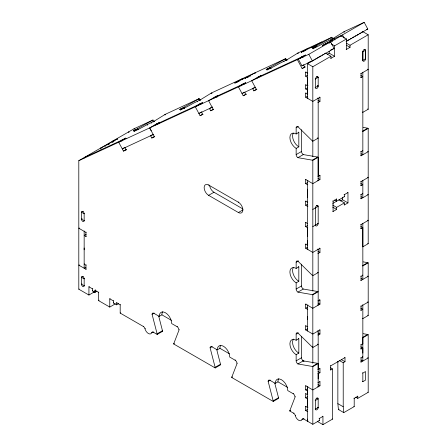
<?xml version="1.0" encoding="UTF-8"?>
<svg xmlns="http://www.w3.org/2000/svg" width="447" height="447" viewBox="0 0 447 447"><rect width="100%" height="100%" fill="white"/><g stroke="black" fill="none" stroke-linecap="round" stroke-linejoin="round"><path stroke-width="0.67" d="M84.159 249.784L84.159 247.99M307.799 89.825L307.463 90.015L305.675 88.987L305.675 84.857L306.011 84.667M307.983 407.178L307.48 407.468L307.48 398.875L305.675 397.836L305.675 393.706L307.463 394.74L307.463 390.957L307.799 390.767M307.463 319.683L307.463 316.459M307.799 244.995L307.463 245.185L307.463 184.678L307.799 184.488M307.463 197.742L307.463 189.148M307.463 184.851L307.463 180.554L307.905 180.297M317.845 102.229L318.18 102.419L319.968 101.391L319.968 97.262L312.822 101.391L305.675 97.262L305.675 93.138L307.463 94.172L307.463 90.015M305.675 84.857L307.463 85.891L307.463 77.297L305.675 76.264L305.675 72.14L306.011 71.945M318.18 378.911L318.18 363.556L312.822 366.652L312.822 424.304L303.692 419.035A2.526 1.458 60 0 0 302.01 419.442A5.051 2.917 60 0 1 298.641 420.247A5.051 2.917 60 0 1 295.271 415.548A2.526 1.458 60 0 0 293.59 413.201L289.818 411.028A2.531 1.458 60 0 1 289.896 410.48L295.26 396.59M317.733 180.297L318.18 180.554L318.18 157.277L312.822 160.372L312.822 291.058M362.841 353.13L362.841 337.776L368.199 334.68L368.199 392.332L357.779 398.35L355.767 397.187M363.199 127.412L367.691 128.194A2.526 1.458 60 0 1 368.199 128.401L368.199 243.71L362.841 246.805L362.841 223.528L362.394 223.271M364.182 49.472A1.894 1.095 -60 0 1 365.517 50.243L365.517 58.836L362.841 60.384L362.841 51.791A1.894 1.095 -60 0 1 364.182 49.472L365.523 50.243L365.523 58.836A1.894 1.095 -60 0 1 364.182 61.161A1.894 1.095 -60 0 1 362.841 60.384L362.394 60.127M216.717 349.593L220.494 364.221A2.526 1.458 60 0 1 220.567 364.858L215.208 367.948L173.766 344.022A2.531 1.464 60 0 1 173.838 343.475L179.202 329.584M274.749 383.096L278.52 397.724A2.526 1.458 60 0 1 278.598 398.361L273.234 401.451L231.792 377.525A2.531 1.458 60 0 1 231.864 376.977L237.234 363.087M138.279 129.759L137.832 128.926A8.845 0.38 -28.3 0 0 136.229 130.39A8.845 0.38 -28.3 0 0 147.124 124.629L154.059 121.238L165.317 114.303L199.217 98.631L200.111 100.296M184.656 108.666L184.058 107.554A8.845 0.38 -28.3 0 0 182.449 109.018A8.845 0.38 -28.3 0 0 193.35 103.257L200.278 99.865L211.537 92.931L285.75 58.618L286.644 60.289M271.189 68.659L270.591 67.547A8.845 0.38 -28.3 0 0 268.982 69.006A8.845 0.38 -28.3 0 0 279.883 63.25L286.812 59.859L298.071 52.919L331.97 37.246L332.87 38.917M331.97 37.246L312.397 48.181L316.811 46.175A8.845 0.38 -28.3 0 0 315.208 47.633A8.845 0.38 -28.3 0 0 326.109 41.878L333.037 38.487L344.296 31.553L364.193 22.35L367.78 29.021L346.045 41.565M153.321 121.992L152.427 120.321L133.418 130.937L137.832 128.926M199.546 100.62L198.647 98.949L179.638 109.565L184.058 107.554M285.75 58.618L266.172 69.553L270.591 67.547M307.905 98.038L307.463 98.295L307.463 63.278L309.805 61.921M307.905 249.057L307.463 249.314L307.463 240.715M307.905 304.921L307.463 305.178L307.463 330.964L307.793 330.769M307.905 386.577L307.463 386.834L307.463 421.214L307.799 421.018M307.916 420.951L307.463 421.214L307.463 419.062M94.283 291.947L88.925 295.042L78.801 289.198L78.801 160.674L134.167 128.702L152.991 120.003L153.885 121.668M107.861 144.845L107.638 144.431L112.404 141.677L117.304 139L117.527 139.419M100.536 149.002L100.536 148.141L108.967 143.817L109.191 144.23M152.958 120.019L152.461 120.299M126.054 138.52L125.83 138.106L121.388 140.364L121.841 141.196M125.83 138.106L118.69 142.23L123.473 151.12L126.462 149.7M199.183 98.647L198.759 98.888M159.691 122.97L159.467 122.551L156.813 123.78L149.667 127.909L154.45 136.799L154.785 136.603M159.467 122.551L157.679 123.584L157.908 124.003M235.083 83.388L234.859 82.969L242.006 78.845L242.302 79.398M234.859 82.969L239.301 80.711L239.525 81.13M202.67 103.101L202.446 102.681L199.792 103.911L198.004 104.939L198.228 105.358M124.953 147.354L122.271 148.901L153.701 134.318M202.446 102.681L195.3 106.811L200.083 115.7L203.072 114.281M125.266 147.476L124.931 147.672L126.127 149.896M245.705 78.476L245.481 78.057L247.269 77.029L247.493 77.443M245.481 78.057L255.282 72.705L255.578 73.263M218.6 95.736L218.376 95.317L215.722 96.546L208.576 100.67L213.359 109.56L213.694 109.37M218.376 95.317L216.588 96.351L217.035 97.183M123.473 151.12L126.149 149.572M152.271 134.838L150.6 135.804L151.796 138.028L154.45 136.799M152.606 134.642L153.276 134.256M245.794 83.159L245.571 82.745L241.129 85.003L241.576 85.835M245.571 82.745L238.424 86.869L243.207 95.759L246.196 94.339M151.796 138.028L154.472 136.48M261.724 75.794L261.501 75.375L258.847 76.605L251.7 80.728L256.483 89.623L256.818 89.428M301.462 52.696L301.239 52.282L308.385 48.153L308.681 48.712M261.501 75.375L259.713 76.409L259.936 76.828M301.239 52.282L305.681 50.019L305.904 50.438M312.084 47.784L311.861 47.371L313.643 46.337L313.872 46.756M311.861 47.371L321.661 42.018L321.957 42.571M199.781 112.962L198.887 113.477L212.61 107.079M200.222 112.705L200.669 112.448M201.116 112.186L201.563 111.929M201.876 112.057L201.541 112.247L202.737 114.471M210.509 107.984L209.503 108.565L210.699 110.789L213.359 109.56M210.844 107.794L211.18 107.598M211.515 107.409L212.185 107.017M305.714 55.456L305.491 55.037L302.837 56.266L301.049 57.294L301.272 57.713M200.083 115.7L202.759 114.153M78.801 160.674L297.333 59.63L302.692 56.54L302.915 56.953M322.611 45.968L322.382 45.549L330.551 41.772L334.138 48.444L312.403 60.993L301.932 65.832L298.345 59.16L305.491 55.037M322.382 45.549L332.048 40.124L332.719 41.375M330.948 41.152L330.724 40.738L334.295 38.677L342.458 34.9L364.193 22.35M210.699 110.789L213.381 109.241M298.345 59.16L308.816 54.322L330.551 41.772M346.129 49.187L346.464 49.382L346.464 38.962L341.106 35.872L329.193 42.744L329.193 43.398M244.241 92.25L242.011 93.54L255.734 87.143M245.001 92.116L244.665 92.311L245.861 94.535M254.639 87.467L252.633 88.629L253.829 90.853L256.483 89.623M243.207 95.759L246.219 94.021M253.829 90.853L256.841 89.109M331.205 43.907L334.557 45.84L346.464 38.962M301.932 65.832L303.273 65.061M303.91 64.882L303.574 65.072L304.77 67.296L305.105 67.106M310.14 61.731L310.475 61.535M359.159 33.43L359.489 33.234M362.171 31.692L362.506 31.497M312 61.027L307.463 63.647L312.822 66.743L330.981 56.255L330.981 58.317L330.646 58.127M313.135 60.373L314.269 59.714M315.409 59.06L321.08 55.786M322.22 55.126L323.354 54.473M324.488 53.819L325.623 53.159L330.981 56.255M346.95 40.85L349.219 39.537M350.353 38.883L351.487 38.23M352.622 37.57L353.761 36.917M354.896 36.263L356.03 35.609M357.164 34.95L358.298 34.296M359.433 33.642L360.567 32.983M361.707 32.329L362.841 31.676L368.199 34.771L368.199 109.252L362.841 112.348A2.531 1.458 60 0 1 362.361 111.99M297.333 59.63L302.116 68.525L305.128 66.782M327.187 54.322L329.193 53.159L334.557 56.255L334.557 45.84M346.352 43.13L350.035 45.253L368.199 34.771M330.981 58.317L334.557 56.255M346.464 49.382L350.035 47.315L350.035 45.253M307.799 72.978L307.463 73.168L305.675 72.14M305.675 76.264L307.687 75.102M83.265 211.219L81.477 212.247L81.477 219.125A1.894 1.095 60 0 0 82.818 221.444A1.894 1.095 60 0 0 84.159 220.673L84.606 220.41M318.18 77.297L315.498 78.845L315.498 87.718A1.894 1.095 -60 0 0 316.839 88.489A1.894 1.095 -60 0 0 318.18 86.17L318.18 77.297L317.286 76.778M362.841 60.384L362.841 51.791L365.523 50.243M84.494 213.599L84.159 213.795L81.477 212.247A1.894 1.095 60 0 1 82.818 211.476A1.894 1.095 60 0 1 84.159 213.795L84.159 220.673L81.477 219.125L82.147 218.734M307.463 85.891L307.966 85.6M305.675 88.987L307.687 87.824M305.675 93.138L306.011 92.942M307.463 94.172L307.799 93.976M79.248 227.976L78.801 228.233L85.947 232.362L86.282 232.166M305.675 97.262L307.687 96.105M84.606 231.071L84.159 231.328L84.159 268.234L85.947 267.205M360.718 73.347L361.053 73.543L368.199 69.419L367.752 69.156M86.17 234.295L84.159 235.452L85.947 236.485L86.282 236.29M360.718 77.476L361.053 77.666L362.841 76.638L360.83 75.476M312.822 160.372A2.526 1.458 60 0 0 312.308 160.166L297.937 157.674A2.526 1.458 60 0 1 296.149 154.578L296.149 148.393A8.845 5.107 60 0 1 289.896 137.564A8.845 5.107 60 0 1 296.149 133.955L296.149 127.764L297.825 126.797M296.149 127.764A2.526 1.458 60 0 1 297.937 126.736L298.272 126.54M296.149 133.955L298.825 132.407L298.825 146.845L296.149 148.393M243.079 209.822L238.385 212.526L208.615 195.339A6.314 3.649 60 0 1 204.145 187.6A6.314 3.649 60 0 1 208.615 185.024L208.95 184.829M79.248 264.881L78.801 265.138L85.947 269.267L86.282 269.072M84.494 263.914L84.159 264.11L85.947 265.138L86.282 264.948M208.615 195.339L213.973 192.244L242.816 208.894M297.937 126.736L312.308 140.844L312.643 140.649M83.265 276.302L81.477 277.336L81.477 284.208A1.894 1.095 60 0 0 82.818 286.533A1.894 1.095 60 0 0 84.159 285.756L84.662 285.465M296.149 154.578L301.507 151.488L301.507 129.697M84.662 278.593L84.159 278.883L81.477 277.336A1.894 1.095 60 0 1 82.818 276.559A1.894 1.095 60 0 1 84.159 278.883L84.159 285.756L81.477 284.208L81.98 283.918M297.937 157.674L303.295 154.578L317.672 157.07A2.526 1.458 60 0 1 318.18 157.277M78.801 289.198L79.136 289.002M88.925 295.042L88.925 286.79L89.26 286.594M208.615 185.024L238.385 202.212L238.72 202.022M312.308 160.166L317.672 157.07M362.662 131.094L367.691 128.194M368.199 128.401L362.841 131.496A2.526 1.458 60 0 0 362.361 131.295M88.925 286.79L92.495 288.851L92.831 288.656M92.495 288.851L92.495 290.913L92.831 290.723M96.915 291.142L94.904 292.304L94.904 290.243L95.574 289.857M93.278 292.053L94.283 292.634L96.669 291.254M94.904 290.243L98.474 292.304L98.809 292.109M307.463 184.678L305.675 183.65L305.675 179.521L306.011 179.331M98.474 292.304L98.474 300.557L99.145 300.172M305.675 183.65L307.687 182.488M317.845 176.235L318.18 176.425L319.968 175.397L319.968 179.521L312.822 183.65L305.675 179.521M360.718 151.483L361.053 151.673L362.841 150.645L362.506 150.449M115.125 303.591L115.125 303.977L109.766 307.072L109.766 298.819L110.102 298.63M360.718 155.606L361.053 155.802L368.199 151.673L367.752 151.416M109.766 298.819L113.337 300.887L113.672 300.691M113.337 300.887L113.337 302.949L113.672 302.753M113.337 302.949L116.611 304.837L116.611 302.775L116.946 302.58M116.611 304.837L118.623 303.681M116.611 302.775L120.187 304.837L120.522 304.647M307.966 206.05L307.463 206.341L305.675 205.307L305.675 201.184L306.011 200.988M307.799 202.022L307.463 202.212L305.675 201.184M305.675 205.307L307.687 204.145M120.187 304.837L120.187 313.09L120.522 312.894M312.822 209.431L318.18 206.341L318.18 223.528A1.894 1.095 -60 0 1 316.839 225.847A1.894 1.095 -60 0 1 315.498 225.076L315.163 224.88M360.718 181.393L361.053 181.583L368.199 177.459L367.752 177.202M332.747 200.982L333.082 201.172L336.652 199.111L336.652 201.172L334.641 200.016M344.056 194.451L344.391 194.641L347.967 192.579L347.967 202.893L344.391 204.955L344.056 204.76M360.718 185.516L361.053 185.712L362.841 184.678L360.83 183.521M332.747 203.43L344.391 196.702L344.391 194.641M340.597 200.96L342.609 199.798L347.967 202.893M307.799 227.462L307.463 227.652L305.675 226.623L305.675 222.494L306.011 222.304M332.635 205.039L336.652 207.363L344.391 202.893L344.391 204.955M158.691 316.09L162.462 330.719A2.526 1.458 60 0 1 162.54 331.356L157.176 334.445A2.526 1.458 60 0 0 157.104 333.814L152.075 314.308L154.193 313.084M305.675 226.623L307.687 225.461M360.718 194.456L361.053 194.652L362.841 193.618L362.171 193.233M332.747 211.291L333.082 211.487L336.652 209.425L336.652 207.363M312.822 226.623L318.18 223.528L317.733 223.271M360.718 198.58L361.053 198.775L368.199 194.652L367.752 194.389M152.075 314.308A2.526 1.458 60 0 1 153.857 313.28L159.216 316.37L161.898 314.828A8.845 5.107 60 0 1 162.697 311.755M120.187 313.09L143.308 326.439L143.643 326.243M143.308 326.439A2.526 1.458 60 0 1 144.99 328.785L145.325 328.59M144.99 328.785A5.051 2.917 60 0 0 148.359 333.479A5.051 2.917 60 0 0 151.729 332.674L153.07 331.903M317.845 253.242L318.18 253.438L319.968 252.41L319.968 248.281L312.822 252.404L305.675 248.281L305.675 244.157L306.011 243.961M151.729 332.674A2.526 1.458 60 0 1 153.41 332.272L153.746 332.076M157.104 333.814L162.462 330.719M305.675 248.281L307.687 247.124M159.216 316.37A8.845 5.107 60 0 1 165.468 312.76A8.845 5.107 60 0 1 171.721 323.594L177.085 326.684L177.42 326.494M360.718 224.366L361.053 224.562L368.199 220.432L367.752 220.175M297.937 292.131L303.295 289.036L317.672 291.528A2.526 1.458 60 0 1 318.18 291.735L312.822 294.83A2.526 1.458 60 0 0 312.308 294.623L297.937 292.131A2.526 1.458 60 0 1 296.149 289.036L296.149 282.85A8.845 5.107 60 0 1 289.896 272.022A8.845 5.107 60 0 1 296.149 268.412L296.149 262.221L298.49 260.869M360.718 228.49L361.053 228.685L362.841 227.652L362.841 279.397L361.053 278.364M296.149 268.412L298.825 266.865L298.825 281.303L296.149 282.85M173.838 343.475L174.174 343.279M173.766 344.022L174.095 343.827M296.149 262.221A2.526 1.458 60 0 1 297.937 261.188L312.308 275.302L312.643 275.106M296.149 289.036L301.507 285.946L301.507 264.155M215.208 367.948A2.526 1.458 60 0 0 215.136 367.317L210.101 347.811L212.224 346.587M312.308 294.623L317.672 291.528M362.662 265.552L367.691 262.652A2.526 1.458 60 0 1 368.199 262.858L368.199 315.532L362.841 318.622A2.531 1.458 60 0 1 362.361 318.27M210.101 347.811A2.526 1.458 60 0 1 211.889 346.783L217.248 349.872L219.93 348.33A8.845 5.107 60 0 1 220.729 345.257M368.199 262.858L362.841 265.954A2.526 1.458 60 0 0 362.361 265.753M307.799 309.112L307.463 309.307L305.675 308.274L305.675 304.15L306.011 303.954M305.675 308.274L307.687 307.117M305.675 304.15L312.822 308.274L319.968 304.15L319.968 300.021L318.18 301.054L317.845 300.859M360.718 276.106L361.053 276.302L362.841 275.268L362.506 275.078M360.718 280.235L361.053 280.425L368.199 276.302L367.752 276.045M215.136 367.317L220.494 364.221M217.248 349.872A8.845 5.107 60 0 1 223.5 346.263A8.845 5.107 60 0 1 229.752 357.097L235.111 360.187L235.446 359.997M317.845 334.898L318.18 335.088L319.968 334.06L319.968 329.936L312.822 334.06L305.675 329.936L305.675 325.807L306.011 325.617M307.799 326.645L307.463 326.841L305.675 325.807M312.822 366.652A2.526 1.458 60 0 0 312.308 366.445L297.937 363.953A2.526 1.458 60 0 1 296.149 360.858L296.149 354.672A8.845 5.107 60 0 1 289.896 343.844A8.845 5.107 60 0 1 296.149 340.234L296.149 334.043L298.266 332.819M305.675 329.936L307.687 328.774M231.864 376.977L232.2 376.782M296.149 340.234L298.825 338.686L298.825 353.124L296.149 354.672M231.792 377.525L232.127 377.329M360.718 306.016L361.053 306.212L368.199 302.088L367.752 301.831M360.718 310.145L361.053 310.335L362.841 309.307L360.83 308.145M296.149 334.043A2.526 1.458 60 0 1 297.937 333.009L312.308 347.123L312.643 346.928M296.149 360.858L301.507 357.768L301.507 336.535M297.937 363.953L303.295 360.858L317.672 363.35A2.526 1.458 60 0 1 318.18 363.556M273.234 401.451A2.526 1.458 60 0 0 273.162 400.819L268.133 381.313L270.251 380.09M268.133 381.313A2.526 1.458 60 0 1 269.915 380.285L275.274 383.375L277.956 381.833A8.845 5.107 60 0 1 278.755 378.76M312.308 366.445L317.672 363.35M362.662 337.373L367.691 334.473A2.526 1.458 60 0 1 368.199 334.68M317.845 369.451L318.18 369.641L319.968 368.613L319.968 372.737L318.18 373.77L317.845 373.575M360.718 344.698L361.053 344.888L362.841 343.86L362.841 305.178L362.394 304.921M330.378 365.652L330.713 365.847L345 357.594L345 361.718L343.218 362.752L339.195 360.433M360.718 348.822L361.053 349.012L362.841 347.984L362.841 361.047L361.053 360.019M273.162 400.819L278.52 397.724M330.378 369.775L330.713 369.971L332.495 368.937L332.495 419.135L322.941 424.65L317.582 421.555L317.582 421.169M307.463 390.957L305.675 389.929L305.675 385.8L306.011 385.61M275.274 383.375A8.845 5.107 60 0 1 281.526 379.766A8.845 5.107 60 0 1 287.779 390.6L293.143 393.69L293.478 393.5M305.675 389.929L307.687 388.767M305.675 385.8L312.822 389.929L319.968 385.8L319.968 381.677L318.18 382.705L317.845 382.515M360.718 357.762L361.053 357.952L362.841 356.924L362.506 356.728M305.675 393.706L306.011 393.516M360.718 361.886L361.053 362.081L368.199 357.952L367.752 357.695M307.463 394.74L307.799 394.545M305.675 397.836L307.687 396.673M289.896 410.48L290.232 410.285M289.818 411.028L290.489 410.642M362.394 372.82L362.841 373.083L365.517 371.535L365.517 380.129L362.841 381.677L362.394 381.42M293.59 413.201L293.925 413.011M307.799 411.391L307.463 411.586L305.675 410.553L305.675 406.429L306.011 406.234M295.271 415.548L295.607 415.358M305.675 410.553L307.687 409.396M315.498 409.005L318.18 407.463L317.733 407.2M302.01 419.442L303.351 418.666M303.692 419.035L304.027 418.845M319.035 418.269L319.37 418.459L322.941 416.397L322.941 424.65M353.873 398.154L354.203 398.35L357.779 396.288L357.779 398.35M312.822 424.304L319.37 420.526L319.37 418.459M337.854 362.405L337.854 403.663L338.424 409.525L339.077 409.145M338.424 409.525L343.782 412.615L354.203 406.602L354.203 398.35M117.304 139L112.437 141.252L112.884 142.085M330.724 40.738L332.048 40.124M107.638 144.431L108.967 143.817M302.692 56.54L257.059 77.638L257.36 78.191M366.562 29.58L367.78 29.021M330.562 50.098L331.076 49.857M331.585 49.623L334.138 48.444M302.116 68.525L304.77 67.296M363.199 261.869L367.691 262.652M363.199 333.691L367.691 334.473M362.394 51.534L362.841 51.791M346.352 45.192L350.035 47.315M365.182 58.646L365.523 58.836M362.394 72.252L362.841 72.509L362.841 154.768L361.053 153.74M316.504 76.61L318.18 77.577A1.894 1.095 -60 0 0 316.839 76.8A1.894 1.095 -60 0 0 315.498 79.119L315.163 78.929M317.733 85.634L318.18 85.891L315.498 87.439L315.169 87.243M317.51 85.785L318.18 86.17M315.163 87.523L315.498 87.718M319.633 97.072L319.968 97.262M317.733 98.038L318.18 98.295L318.18 176.425M317.957 100.229L319.968 101.391M362.394 180.297L362.841 180.554L362.841 197.742L361.053 196.714M319.633 175.202L319.968 175.397M347.632 192.383L347.967 192.579M317.957 178.359L319.968 179.521M344.056 196.512L344.391 196.702M344.391 202.893L339.033 199.798L339.033 200.312M336.317 198.915L336.652 199.111M332.635 207.106L336.652 209.425M360.83 226.495L362.841 227.652M316.392 205.307L318.18 206.341A1.894 1.095 -60 0 0 316.839 205.564A1.894 1.095 -60 0 0 315.498 207.883L315.498 225.076M315.163 207.693L315.498 207.883M305.675 222.494L307.463 223.528M319.633 248.091L319.968 248.281M317.733 249.057L318.18 249.314L318.18 305.178L317.733 304.921M305.675 244.157L307.463 245.185M317.957 251.248L319.968 252.41M113.404 141.872L112.398 141.291L112.398 142.152M101.206 148.527L100.536 148.141L100.748 148.544M319.298 299.635L319.968 300.021M317.957 302.988L319.968 304.15M362.171 343.469L362.841 343.86M360.83 346.822L362.841 347.984M319.633 329.741L319.968 329.936M317.733 330.707L318.18 330.964L318.18 369.641M317.957 332.898L319.968 334.06M344.665 357.399L345 357.594M341.318 359.595L345 361.718M337.356 361.461L338.323 362.02M330.489 367.78L332.495 368.937M367.864 392.142L368.199 392.332M319.633 368.417L319.968 368.613M302.535 360.612L304.089 361.506M317.957 371.574L319.968 372.737M357.444 396.092L357.779 396.288M319.633 381.481L319.968 381.677M317.957 384.638L319.968 385.8M353.873 406.407L354.203 406.602M317.733 386.577L318.18 386.834L318.18 373.77M337.854 403.663L343.218 406.759L343.782 412.615M316.839 398.093L318.18 398.864L318.18 407.714A1.408 0.816 -60 0 1 318.024 408.418L317.331 409.413A2.33 1.347 -60 0 1 316.476 409.944L315.655 409.787A1.408 0.816 -60 0 1 315.498 409.262L315.498 400.411A1.894 1.095 -60 0 1 316.839 398.093A1.894 1.095 -60 0 1 318.18 398.864L315.498 400.411L315.163 400.221M161.898 314.828L171.424 320.326M219.93 348.33L229.456 353.828M277.956 381.833L287.482 387.331M317.845 407.519L318.18 407.714M315.163 409.066L315.498 409.262M332.16 418.94L332.495 419.135M305.675 406.429L307.48 407.468M322.605 416.207L322.941 416.397M319.035 420.331L319.37 420.526M92.495 290.913L94.904 292.304M162.065 331.082L162.54 331.356M98.474 300.557L109.766 307.072M153.41 332.272L157.176 334.445M150.337 129.155L149.89 128.323M151.237 130.826L150.79 129.993M344.296 31.553L344.52 31.966M343.838 31.821L344.061 32.234M342.458 34.9L344.251 38.235M334.295 38.677L334.965 39.923M333.205 38.392L333.428 38.805M331.406 37.57L332.3 39.235M330.087 40.034L330.316 40.453M327.282 42.873L327.735 43.705M325.958 43.488L326.181 43.901M316.599 45.667L316.303 45.108L303.027 51.249L303.323 51.802M314.515 46.142L314.738 46.561M313.291 47.6L313.738 48.432M312.833 48.013L313.28 48.852M308.816 54.322L312.403 60.993M303.893 51.053L304.116 51.466M302.837 56.266L303.284 57.099M298.071 52.919L298.294 53.338M297.618 53.193L297.842 53.606M286.98 59.764L287.203 60.177M285.18 58.943L286.08 60.608M283.867 61.407L284.091 61.826M267.066 68.972L267.513 69.805M266.608 69.386L267.055 70.218M258.847 76.605L259.07 77.024M250.219 76.359L249.923 75.8L236.647 81.941L236.944 82.494M248.135 76.834L248.359 77.247M244.084 84.332L243.783 83.773L213.934 97.575L214.23 98.133M242.917 83.969L243.14 84.388M237.513 81.745L237.737 82.159M215.722 96.546L216.169 97.379M211.537 92.931L211.99 93.764M211.085 93.2L211.308 93.619M200.446 99.77L200.669 100.189M200.96 104.268L200.658 103.715L155.025 124.814L155.249 125.227M199.792 103.911L200.016 104.324M197.334 101.419L197.557 101.832M180.532 108.979L180.979 109.811M180.074 109.398L180.521 110.23M165.317 114.303L165.541 114.723M164.859 114.572L165.083 114.991M156.813 123.78L157.037 124.199M154.226 121.143L154.45 121.562M151.108 122.791L151.332 123.204M147.124 124.629L147.465 125.255M134.396 129.122L134.134 128.702L134.134 129.222M134.312 130.351L134.759 131.183M133.849 130.77L134.301 131.602M128.999 132.217L128.775 131.798L128.775 132.318M124.272 139.553L124.048 139.134L84.148 157.584L84.371 157.998M123.176 139.33L123.4 139.749M113.728 141.062L113.951 141.481M112.404 141.677L112.627 142.096M105.391 145.878L105.615 146.292M362.841 31.301L362.841 31.938M362.841 373.083L362.841 381.677M361.053 73.543L361.053 77.666M361.053 151.673L361.053 155.802M361.053 181.583L361.053 185.712M361.053 194.652L361.053 198.775M361.053 224.562L361.053 228.685M361.053 276.302L361.053 280.425M361.053 306.212L361.053 310.335M361.053 344.888L361.053 349.012M361.053 357.952L361.053 362.081M357.483 34.397L357.483 35.034M343.218 362.752L343.218 406.759M342.609 197.222L342.609 199.798M341.106 35.872L341.106 36.52M333.082 201.172L333.082 211.487M330.713 365.847L330.713 369.971M329.193 51.209L329.193 53.159M325.623 53.159L325.623 53.679M312.822 66.743L312.822 156.579M312.822 294.83L312.822 363.31M307.463 227.825L307.463 236.418M94.283 291.561L94.283 292.634M85.947 232.362L85.947 236.485M85.947 265.138L85.947 269.267M312.308 140.844A2.526 1.458 60 0 0 312.822 141.224L318.18 138.129A2.526 1.458 60 0 1 317.7 137.777M303.295 154.578A2.526 1.458 60 0 1 301.507 151.488M312.308 275.302A2.531 1.458 60 0 0 312.822 275.682L318.18 272.586A2.531 1.458 60 0 1 317.7 272.234M303.295 289.036A2.526 1.458 60 0 1 301.507 285.946M312.308 347.123A2.531 1.458 60 0 0 312.822 347.503L318.18 344.408A2.531 1.458 60 0 1 317.7 344.056M303.295 360.858A2.526 1.458 60 0 1 301.507 357.768M293.143 393.69A2.526 1.458 60 0 1 294.925 396.785M235.111 360.187A2.526 1.458 60 0 1 236.899 363.282M177.085 326.684A2.526 1.458 60 0 1 178.867 329.78M238.385 202.212A6.314 3.649 60 0 1 242.855 209.95A6.314 3.649 60 0 1 238.385 212.526M213.973 192.244A6.314 3.649 60 0 1 209.554 185.281M298.825 281.303A8.845 5.107 60 0 1 293.266 267.569M298.373 266.619A8.845 5.107 60 0 1 298.825 266.865M298.825 353.124A8.845 5.107 60 0 1 293.377 346.291A8.845 5.107 60 0 1 293.489 339.061M298.373 338.44A8.845 5.107 60 0 1 298.825 338.686M298.825 146.845A8.845 5.107 60 0 1 293.271 133.105M298.266 132.111A8.845 5.107 60 0 1 298.825 132.407M362.361 337.574A2.526 1.458 60 0 1 362.841 337.776M368.199 315.532A2.531 1.458 60 0 1 367.719 315.174M368.199 243.71A2.531 1.458 60 0 1 367.719 243.352M362.841 246.8A2.531 1.458 60 0 1 362.361 246.448M368.199 109.252A2.531 1.458 60 0 1 367.719 108.9"/></g></svg>
